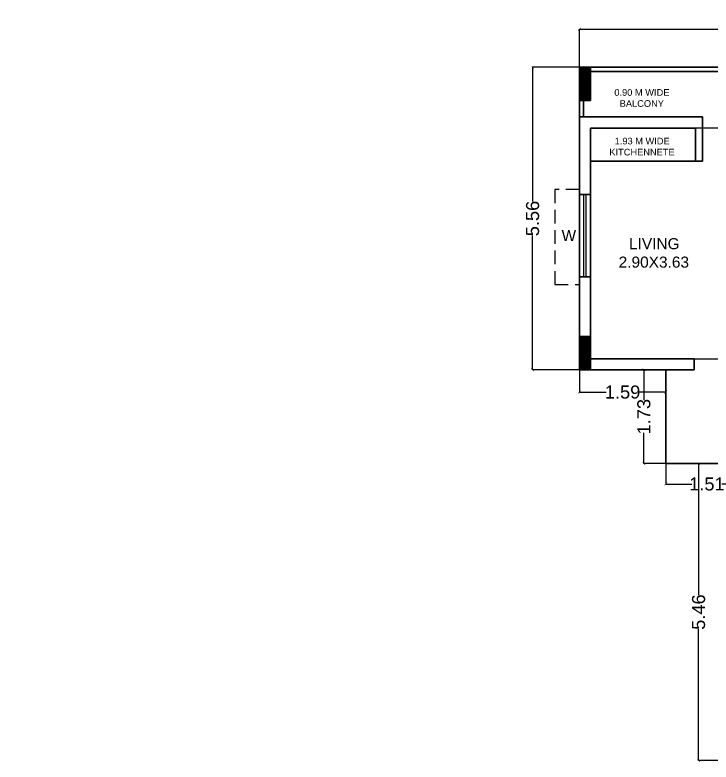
# Model space of a CAD drawing. Header units: metres. Extents: x 0 to 63445, y 32357 to 32804.
# Drawn here: x 63236.91 to 63249.7, y 32678.47 to 32692.21 of the extents above; entities that cross this region are included whole.
import ezdxf

# ---------------------------------------------------------------- set-up
doc = ezdxf.new("R2010")
doc.units = ezdxf.units.M
doc.header["$MEASUREMENT"] = 0
doc.header["$PDMODE"] = 34
doc.header["$PDSIZE"] = -10
doc.linetypes.add('DASHED2', pattern=[0.375, 0.25, -0.125])
doc.layers.get('0').update_dxf_attribs({"lineweight": 25})
doc.layers.add('BLK_2_FLR_3_BLT_UP_AREA', color=14, linetype='Continuous', plot=False)
for name, color, linetype, lineweight in [('BLK_2_FLR_3_UNITFA', 7, 'Continuous', 0), ('COLUMN', 1, 'Continuous', 30), ('DIM', 56, 'Continuous', 20), ('TEXT-2', 65, 'Continuous', 18), ('wall', 7, 'Continuous', 30), ('window', 154, 'Continuous', 9)]:
    doc.layers.add(name, color=color, linetype=linetype, lineweight=lineweight)
doc.layers.add('text', color=65, linetype='Continuous')
doc.styles.add('AutoDCRFont', font='arial.ttf')
doc.styles.get("Standard").update_dxf_attribs({"font": 'arial.ttf', "height": 0.4})
doc.styles.add('TNR', font='times.ttf', dxfattribs={"height": 0.5})
doc.dimstyles.new('ARCHANA', dxfattribs={"dimscale": 0, "dimtxt": 0.5, "dimasz": 0.5, "dimexe": 0, "dimexo": 0, "dimgap": 0, "dimtad": 0, "dimzin": 0, "dimdsep": 46, "dimtxsty": 'TNR', "dimblk": 'ARCHTICK', "dimcen": 0.09, "dimclrd": 36, "dimclre": 36, "dimclrt": 7, "dimadec": 0, "dimazin": 0, "dimtfac": 1, "dimtofl": 0, "dimtmove": 0, "dimatfit": 3, "dimldrblk": 'ARCHTICK', "dimfxl": 1, "dimfrac": 2, "dimtolj": 1, "dimtzin": 0, "dimlwd": -1, "dimlwe": -1, "dimarcsym": 0})

# ---------------------------------------------------------------- blocks, each defined once
blk = doc.blocks.new('A$C7D115503')
at = {"layer": 'COLUMN', "ltscale": 3}
h = blk.add_hatch(dxfattribs=at)
h.set_pattern_fill('ANSI31', color=256, style=0)
h.paths.add_polyline_path([(-14.36, -11.59), (-6.36, -11.59), (-6.36, 12.41), (-14.36, 12.41)])
at = {"layer": 'COLUMN', "ltscale": 0.05}
for p, q in [((-14.36, 12.41), (-6.36, 12.41)), ((-14.36, 12.41), (-14.36, -11.59)), ((-6.36, 12.41), (-6.36, -11.59)), ((-6.36, -11.59), (-14.36, -11.59))]:
    blk.add_line(p, q, dxfattribs=at)
blk = doc.blocks.new('_ArchTick')
at = {"color": 0, "linetype": 'ByBlock', "const_width": 0.15}
blk.add_lwpolyline([(-0.5, -0.5), (0.5, 0.5)], dxfattribs=at)
blk = doc.blocks.new('*D870')
at = {"layer": 'Defpoints', "color": 0, "ltscale": 3, "transparency": 16777216}
for p in [(63267.277, 32691.945), (63247.283, 32691.245), (63267.277, 32691.245)]:
    blk.add_point(p, dxfattribs=at)
at = {"layer": 'DIM', "ltscale": 3, "transparency": 16777216}
for p, q in [((63247.283, 32691.245), (63247.283, 32691.945)), ((63247.283, 32691.945), (63256.886, 32691.945)), ((63267.277, 32691.945), (63257.674, 32691.945)), ((63267.277, 32691.245), (63267.277, 32691.945))]:
    blk.add_line(p, q, dxfattribs=at)
at = {"layer": 'DIM', "ltscale": 3, "transparency": 16777216, "xscale": 0.05, "yscale": 0.05, "zscale": 0.05, "rotation": 180}
blk.add_blockref('_ArchTick', (63247.283, 32691.945), dxfattribs=at)
at = {"layer": 'DIM', "ltscale": 3, "transparency": 16777216, "xscale": 0.05, "yscale": 0.05, "zscale": 0.05}
blk.add_blockref('_ArchTick', (63267.277, 32691.945), dxfattribs=at)
at = {"layer": 'DIM', "color": 7, "ltscale": 3, "transparency": 16777216, "insert": (63257.28, 32691.945), "char_height": 0.4, "attachment_point": 5}
blk.add_mtext('\\A1;{\\H0.6x;19.99}', dxfattribs=at)
blk = doc.blocks.new('*D871')
at = {"layer": 'Defpoints', "color": 0, "ltscale": 3, "transparency": 16777216}
for p in [(63247.283, 32691.245), (63246.424, 32685.683), (63247.283, 32685.683)]:
    blk.add_point(p, dxfattribs=at)
at = {"layer": 'DIM', "ltscale": 3, "transparency": 16777216}
for p, q in [((63247.283, 32691.245), (63246.424, 32691.245)), ((63246.424, 32691.245), (63246.424, 32688.776)), ((63246.424, 32685.683), (63246.424, 32688.152)), ((63247.283, 32685.683), (63246.424, 32685.683))]:
    blk.add_line(p, q, dxfattribs=at)
at = {"layer": 'DIM', "ltscale": 3, "transparency": 16777216, "xscale": 0.05, "yscale": 0.05, "zscale": 0.05}
for p, rotation in [((63246.424, 32691.245), 90), ((63246.424, 32685.683), 270)]:
    blk.add_blockref('_ArchTick', p, dxfattribs=dict(at, rotation=rotation))
at = {"layer": 'DIM', "color": 7, "ltscale": 3, "transparency": 16777216, "insert": (63246.424, 32688.464), "char_height": 0.4, "attachment_point": 5, "rotation": 90}
blk.add_mtext('\\A1;{\\H0.6x;5.56}', dxfattribs=at)
blk = doc.blocks.new('*D872')
at = {"layer": 'Defpoints', "color": 0, "ltscale": 3, "transparency": 16777216}
for p in [(63247.283, 32685.683), (63248.872, 32685.683), (63248.872, 32685.271)]:
    blk.add_point(p, dxfattribs=at)
at = {"layer": 'DIM', "ltscale": 3, "transparency": 16777216}
for p, q in [((63247.283, 32685.683), (63247.283, 32685.271)), ((63248.872, 32685.683), (63248.872, 32685.271)), ((63247.283, 32685.271), (63247.777, 32685.271)), ((63248.872, 32685.271), (63248.378, 32685.271))]:
    blk.add_line(p, q, dxfattribs=at)
at = {"layer": 'DIM', "ltscale": 3, "transparency": 16777216, "xscale": 0.05, "yscale": 0.05, "zscale": 0.05, "rotation": 180}
blk.add_blockref('_ArchTick', (63247.283, 32685.271), dxfattribs=at)
at = {"layer": 'DIM', "ltscale": 3, "transparency": 16777216, "xscale": 0.05, "yscale": 0.05, "zscale": 0.05}
blk.add_blockref('_ArchTick', (63248.872, 32685.271), dxfattribs=at)
at = {"layer": 'DIM', "color": 7, "ltscale": 3, "transparency": 16777216, "insert": (63248.077, 32685.271), "char_height": 0.4, "attachment_point": 5}
blk.add_mtext('\\A1;{\\H0.6x;1.59}', dxfattribs=at)
blk = doc.blocks.new('*D873')
at = {"layer": 'Defpoints', "color": 0, "ltscale": 3, "transparency": 16777216}
for p in [(63248.469, 32685.683), (63248.872, 32685.683), (63248.872, 32683.955)]:
    blk.add_point(p, dxfattribs=at)
at = {"layer": 'DIM', "ltscale": 3, "transparency": 16777216}
for p, q in [((63248.872, 32685.683), (63248.469, 32685.683)), ((63248.469, 32685.683), (63248.469, 32685.12)), ((63248.469, 32683.955), (63248.469, 32684.519)), ((63248.872, 32683.955), (63248.469, 32683.955))]:
    blk.add_line(p, q, dxfattribs=at)
at = {"layer": 'DIM', "ltscale": 3, "transparency": 16777216, "xscale": 0.05, "yscale": 0.05, "zscale": 0.05}
for p, rotation in [((63248.469, 32685.683), 90), ((63248.469, 32683.955), 270)]:
    blk.add_blockref('_ArchTick', p, dxfattribs=dict(at, rotation=rotation))
at = {"layer": 'DIM', "color": 7, "ltscale": 3, "transparency": 16777216, "insert": (63248.469, 32684.819), "char_height": 0.4, "attachment_point": 5, "rotation": 90}
blk.add_mtext('\\A1;{\\H0.6x;1.73}', dxfattribs=at)
blk = doc.blocks.new('*D874')
at = {"layer": 'Defpoints', "color": 0, "ltscale": 3, "transparency": 16777216}
for p in [(63248.872, 32683.955), (63250.382, 32683.955), (63250.382, 32683.58)]:
    blk.add_point(p, dxfattribs=at)
at = {"layer": 'DIM', "ltscale": 3, "transparency": 16777216}
for p, q in [((63248.872, 32683.955), (63248.872, 32683.58)), ((63250.382, 32683.955), (63250.382, 32683.58)), ((63248.872, 32683.58), (63249.35, 32683.58)), ((63250.382, 32683.58), (63249.904, 32683.58))]:
    blk.add_line(p, q, dxfattribs=at)
at = {"layer": 'DIM', "ltscale": 3, "transparency": 16777216, "xscale": 0.05, "yscale": 0.05, "zscale": 0.05, "rotation": 180}
blk.add_blockref('_ArchTick', (63248.872, 32683.58), dxfattribs=at)
at = {"layer": 'DIM', "ltscale": 3, "transparency": 16777216, "xscale": 0.05, "yscale": 0.05, "zscale": 0.05}
blk.add_blockref('_ArchTick', (63250.382, 32683.58), dxfattribs=at)
at = {"layer": 'DIM', "color": 7, "ltscale": 3, "transparency": 16777216, "insert": (63249.627, 32683.58), "char_height": 0.4, "attachment_point": 5}
blk.add_mtext('\\A1;{\\H0.6x;1.51}', dxfattribs=at)
blk = doc.blocks.new('*D875')
at = {"layer": 'Defpoints', "color": 0, "ltscale": 3, "transparency": 16777216}
for p in [(63250.382, 32683.955), (63249.475, 32678.494), (63250.382, 32678.494)]:
    blk.add_point(p, dxfattribs=at)
at = {"layer": 'DIM', "ltscale": 3, "transparency": 16777216}
for p, q in [((63250.382, 32683.955), (63249.475, 32683.955)), ((63249.475, 32683.955), (63249.475, 32681.537)), ((63249.475, 32678.494), (63249.475, 32680.913)), ((63250.382, 32678.494), (63249.475, 32678.494))]:
    blk.add_line(p, q, dxfattribs=at)
at = {"layer": 'DIM', "ltscale": 3, "transparency": 16777216, "xscale": 0.05, "yscale": 0.05, "zscale": 0.05}
for p, rotation in [((63249.475, 32683.955), 90), ((63249.475, 32678.494), 270)]:
    blk.add_blockref('_ArchTick', p, dxfattribs=dict(at, rotation=rotation))
at = {"layer": 'DIM', "color": 7, "ltscale": 3, "transparency": 16777216, "insert": (63249.475, 32681.225), "char_height": 0.4, "attachment_point": 5, "rotation": 90}
blk.add_mtext('\\A1;{\\H0.6x;5.46}', dxfattribs=at)
blk = doc.blocks.new('*D876')
at = {"layer": 'Defpoints', "color": 0, "ltscale": 3, "transparency": 16777216}
for p in [(0.832, 32691.245), (63267.277, 32691.245), (0, 32678.494)]:
    blk.add_point(p, dxfattribs=at)
at = {"layer": 'DIM', "ltscale": 3, "transparency": 16777216}
for p, q in [((5.832, 32691.245), (0.832, 32691.245)), ((0.832, 32691.245), (0.832, 32685.264)), ((0.832, 32678.494), (0.832, 32684.475)), ((0, 32678.494), (0.832, 32678.494))]:
    blk.add_line(p, q, dxfattribs=at)
at = {"layer": 'DIM', "ltscale": 3, "transparency": 16777216, "xscale": 0.05, "yscale": 0.05, "zscale": 0.05}
for p, rotation in [((0.832, 32691.245), 90), ((0.832, 32678.494), 270)]:
    blk.add_blockref('_ArchTick', p, dxfattribs=dict(at, rotation=rotation))
at = {"layer": 'DIM', "color": 7, "ltscale": 3, "transparency": 16777216, "insert": (0.832, 32684.87), "char_height": 0.4, "attachment_point": 5, "rotation": 90}
blk.add_mtext('\\A1;{\\H0.6x;12.75}', dxfattribs=at)

msp = doc.modelspace()

# ---------------------------------------------------------------- linework, layer by layer
at = {"layer": 'BLK_2_FLR_3_BLT_UP_AREA', "color": 20}
msp.add_lwpolyline([(63247.2831, 32691.2455), (63267.2772, 32691.2455), (63267.2772, 32678.4943), (63250.382, 32678.4943), (63250.382, 32683.9555), (63248.8719, 32683.9555), (63248.8719, 32685.6827), (63247.2831, 32685.6827), (63247.2831, 32691.2455)], close=True, dxfattribs=at)
at = {"layer": 'BLK_2_FLR_3_UNITFA', "color": 1, "ltscale": 0.5}
msp.add_lwpolyline([(63247.4863, 32685.8859), (63252.4903, 32685.8859), (63252.4903, 32687.3846), (63253.5571, 32687.3846), (63253.5571, 32691.0423), (63250.509, 32691.0423), (63250.509, 32690.1278), (63247.4863, 32690.1278), (63247.4863, 32685.8859)], close=True, dxfattribs=at)
at = {"layer": 'wall'}
for p, q in [((63250.382, 32691.2455), (63247.2831, 32691.2455)), ((63247.2831, 32691.2455), (63247.2831, 32690.3311)), ((63250.382, 32691.1693), (63247.3593, 32691.1693)), ((63247.3593, 32691.1693), (63247.3593, 32690.3311)), ((63249.5438, 32690.3311), (63247.2831, 32690.3311)), ((63247.2831, 32690.3311), (63247.2831, 32688.9052)), ((63249.5438, 32689.5182), (63249.5438, 32690.3311)), ((63247.4863, 32688.9052), (63247.4863, 32690.1278)), ((63249.4168, 32690.1278), (63247.4863, 32690.1278)), ((63249.4168, 32689.5182), (63249.4168, 32690.1278)), ((63249.4168, 32689.5182), (63247.4863, 32689.5182)), ((63249.4168, 32689.5182), (63249.5438, 32689.5182)), ((63247.2831, 32688.3188), (63247.2831, 32687.9822)), ((63247.2844, 32687.3906), (63247.2831, 32685.6827)), ((63247.4863, 32685.8859), (63247.4863, 32687.4898)), ((63247.4863, 32685.8859), (63249.3914, 32685.8859)), ((63249.3914, 32685.6827), (63249.3914, 32685.8859)), ((63247.2831, 32685.6827), (63249.3914, 32685.6827)), ((63248.8719, 32683.9555), (63248.8719, 32685.6827)), ((63250.382, 32683.9555), (63248.8719, 32683.9555))]:
    msp.add_line(p, q, dxfattribs=at)
at = {"layer": 'wall', "ltscale": 3}
for p, q in [((63247.4863, 32688.9052), (63247.2831, 32688.9052)), ((63247.4863, 32687.3906), (63247.2831, 32687.3906))]:
    msp.add_line(p, q, dxfattribs=at)
at = {"layer": 'window'}
for p, q in [((63247.2844, 32687.3906), (63247.2844, 32688.9052)), ((63247.3638, 32687.3906), (63247.3638, 32688.9052)), ((63247.4069, 32687.3906), (63247.4069, 32688.9052)), ((63247.4863, 32687.3906), (63247.4863, 32688.9052))]:
    msp.add_line(p, q, dxfattribs=at)
at = {"layer": 'window', "color": 8, "linetype": 'DASHED2'}
msp.add_lwpolyline([(63247.2844, 32688.9984), (63246.83, 32688.9984), (63246.83, 32687.2472), (63247.2844, 32687.2472)], dxfattribs=at)

# ---------------------------------------------------------------- block references
at = {"layer": 'COLUMN', "ltscale": 0.05, "xscale": -0.025400733691282, "yscale": 0.025400733691282, "zscale": 0.025400733691282}
for p in [(63247.1215, 32690.9301), (63247.1215, 32685.977)]:
    msp.add_blockref('A$C7D115503', p, dxfattribs=at)

# ---------------------------------------------------------------- texts
at = {"layer": 'text'}
for s, insert, char_height, width, attachment_point in [('\\pi1.39928;0.90 M WIDE\\P\\pi1.49742;BALCONY', (63246.5263, 32690.8435), 0.121924, 3.795079, 1), ('\\pi1.40502;1.93 M WIDE\\P\\pi1.30742;KITCHENNETE', (63246.5263, 32689.9489), 0.121924, 3.795079, 1), ('\\pi2.06872;LIVING\\P\\pi1.87827;2.90X3.63', (63246.1263, 32687.5575), 0.203206, 5.029694, 7)]:
    msp.add_mtext(s, dxfattribs=dict(at, insert=insert, char_height=char_height, width=width, attachment_point=attachment_point))
at = {"layer": 'TEXT-2', "insert": (63247.2228, 32688.0496), "char_height": 0.2019, "width": 0.182701, "attachment_point": 9, "style": 'AutoDCRFont'}
msp.add_mtext('W', dxfattribs=at)

# ---------------------------------------------------------------- dimensions: what is measured, and where the dimension line sits
at = {"layer": 'DIM', "ltscale": 3}
for base, p1, p2, picture, middle in [((63267.2772, 32691.9455), (63247.2831, 32691.2455), (63267.2772, 32691.2455), '*D870', (63257.2802, 32691.9455)), ((63248.8719, 32685.2713), (63247.2831, 32685.6827), (63248.8719, 32685.6827), '*D872', (63248.0775, 32685.2713)), ((63250.382, 32683.5803), (63248.8719, 32683.9555), (63250.382, 32683.9555), '*D874', (63249.6269, 32683.5803))]:
    dim = msp.add_linear_dim(base=base, p1=p1, p2=p2, text='{\\H0.6x;<>}', dimstyle='ARCHANA', override={"dimscale": 1, "dimtxt": 0.278, "dimasz": 0.05, "dimtxsty": 'Standard', "dimclrd": 256, "dimclre": 256, "dimfxl": 5, "dimfxlon": 1, "dimarcsym": 1}, dxfattribs=at)
    dim.commit()
    dim.dimension.update_dxf_attribs({"geometry": picture, "text_midpoint": middle})
for base, p1, p2, picture, middle in [((0.8318, 32691.2455), (0, 32678.4943), (63267.2772, 32691.2455), '*D876', (0.8318, 32684.8699)), ((63246.4235, 32685.6827), (63247.2831, 32691.2455), (63247.2831, 32685.6827), '*D871', (63246.4235, 32688.4641)), ((63248.4685, 32685.6827), (63248.8719, 32683.9555), (63248.8719, 32685.6827), '*D873', (63248.4685, 32684.8191)), ((63249.4751, 32678.4943), (63250.382, 32683.9555), (63250.382, 32678.4943), '*D875', (63249.4751, 32681.2249))]:
    dim = msp.add_linear_dim(base=base, p1=p1, p2=p2, angle=90, text='{\\H0.6x;<>}', dimstyle='ARCHANA', override={"dimscale": 1, "dimtxt": 0.278, "dimasz": 0.05, "dimtxsty": 'Standard', "dimclrd": 256, "dimclre": 256, "dimfxl": 5, "dimfxlon": 1, "dimarcsym": 1}, dxfattribs=at)
    dim.commit()
    dim.dimension.update_dxf_attribs({"geometry": picture, "text_midpoint": middle})

doc.saveas('drawing.dxf')
